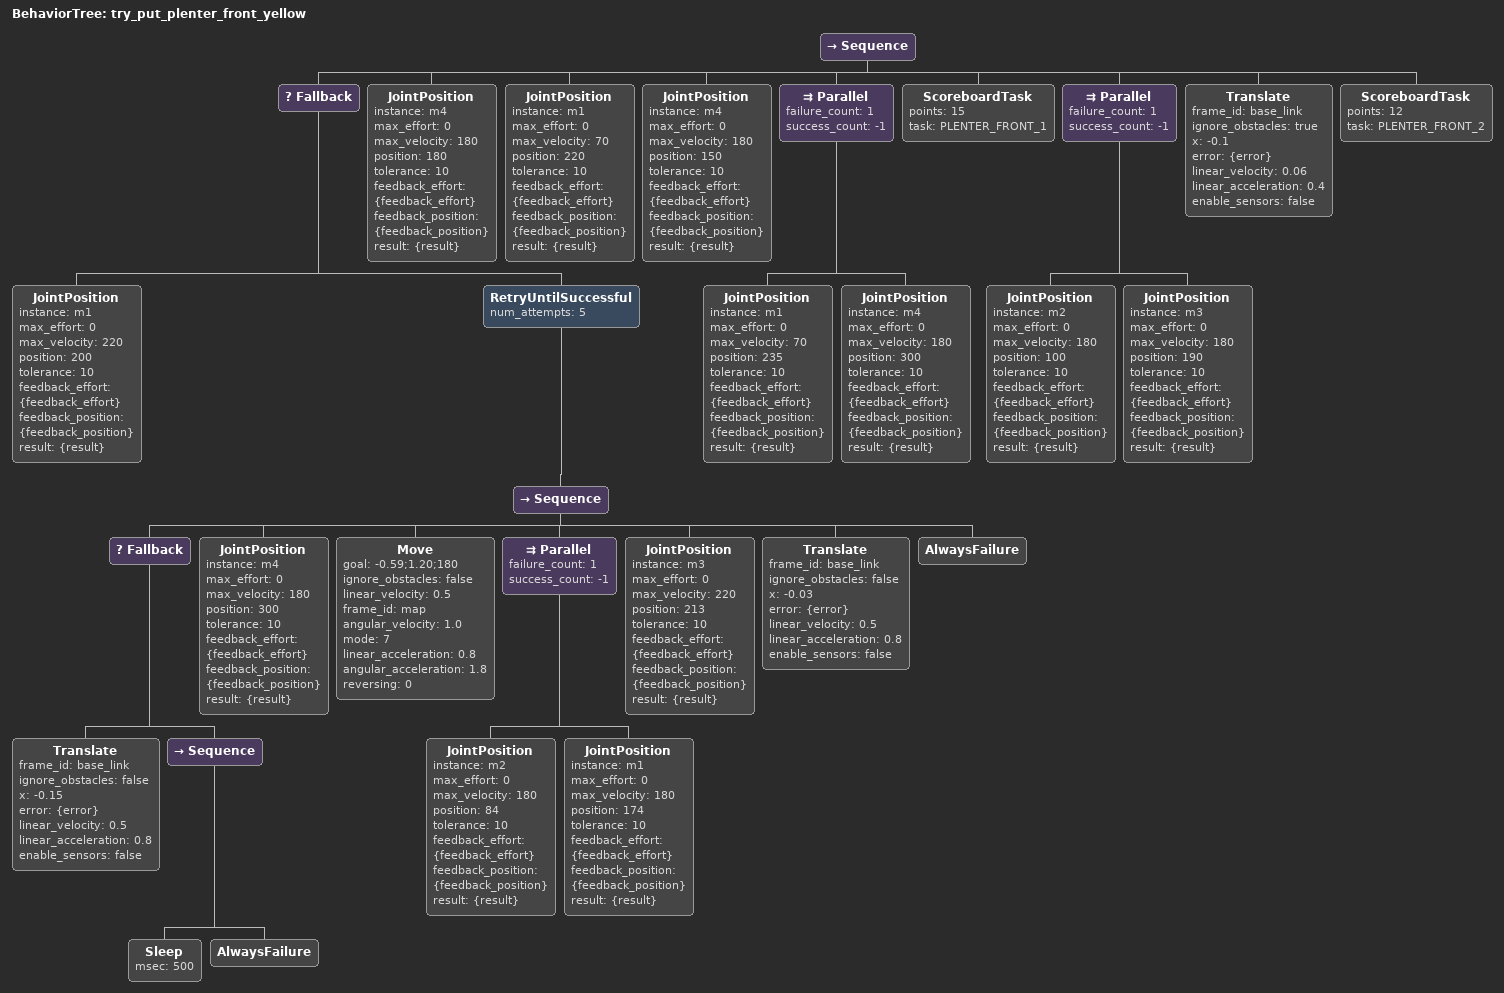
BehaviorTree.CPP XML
<BehaviorTree ID="try_put_plenter_front_yellow">
  <Sequence>
    <Fallback>
      <JointPosition instance="m1" max_effort="0" max_velocity="220" position="200" tolerance="10" feedback_effort="{feedback_effort}" feedback_position="{feedback_position}" result="{result}"/>
      <RetryUntilSuccessful num_attempts="5">
        <Sequence>
          <Fallback>
            <Translate frame_id="base_link" ignore_obstacles="false" x="-0.15" error="{error}" linear_velocity="0.5" linear_acceleration="0.8" enable_sensors="false"/>
            <Sequence>
              <Sleep msec="500"/>
              <AlwaysFailure/>
            </Sequence>
          </Fallback>
          <JointPosition instance="m4" max_effort="0" max_velocity="180" position="300" tolerance="10" feedback_effort="{feedback_effort}" feedback_position="{feedback_position}" result="{result}"/>
          <Move goal="-0.59;1.20;180" ignore_obstacles="false" linear_velocity="0.5" frame_id="map" angular_velocity="1.0" mode="7" linear_acceleration="0.8" angular_acceleration="1.8" reversing="0"/>
          <Parallel failure_count="1" success_count="-1">
            <JointPosition instance="m2" max_effort="0" max_velocity="180" position="84" tolerance="10" feedback_effort="{feedback_effort}" feedback_position="{feedback_position}" result="{result}"/>
            <JointPosition instance="m1" max_effort="0" max_velocity="180" position="174" tolerance="10" feedback_effort="{feedback_effort}" feedback_position="{feedback_position}" result="{result}"/>
          </Parallel>
          <JointPosition instance="m3" max_effort="0" max_velocity="220" position="213" tolerance="10" feedback_effort="{feedback_effort}" feedback_position="{feedback_position}" result="{result}"/>
          <Translate frame_id="base_link" ignore_obstacles="false" x="-0.03" error="{error}" linear_velocity="0.5" linear_acceleration="0.8" enable_sensors="false"/>
          <AlwaysFailure/>
        </Sequence>
      </RetryUntilSuccessful>
    </Fallback>
    <JointPosition instance="m4" max_effort="0" max_velocity="180" position="180" tolerance="10" feedback_effort="{feedback_effort}" feedback_position="{feedback_position}" result="{result}"/>
    <JointPosition instance="m1" max_effort="0" max_velocity="70" position="220" tolerance="10" feedback_effort="{feedback_effort}" feedback_position="{feedback_position}" result="{result}"/>
    <JointPosition instance="m4" max_effort="0" max_velocity="180" position="150" tolerance="10" feedback_effort="{feedback_effort}" feedback_position="{feedback_position}" result="{result}"/>
    <Parallel failure_count="1" success_count="-1">
      <JointPosition instance="m1" max_effort="0" max_velocity="70" position="235" tolerance="10" feedback_effort="{feedback_effort}" feedback_position="{feedback_position}" result="{result}"/>
      <JointPosition instance="m4" max_effort="0" max_velocity="180" position="300" tolerance="10" feedback_effort="{feedback_effort}" feedback_position="{feedback_position}" result="{result}"/>
    </Parallel>
    <ScoreboardTask points="15" task="PLENTER_FRONT_1"/>
    <Parallel failure_count="1" success_count="-1">
      <JointPosition instance="m2" max_effort="0" max_velocity="180" position="100" tolerance="10" feedback_effort="{feedback_effort}" feedback_position="{feedback_position}" result="{result}"/>
      <JointPosition instance="m3" max_effort="0" max_velocity="180" position="190" tolerance="10" feedback_effort="{feedback_effort}" feedback_position="{feedback_position}" result="{result}"/>
    </Parallel>
    <Translate frame_id="base_link" ignore_obstacles="true" x="-0.1" error="{error}" linear_velocity="0.06" linear_acceleration="0.4" enable_sensors="false"/>
    <ScoreboardTask points="12" task="PLENTER_FRONT_2"/>
  </Sequence>
</BehaviorTree>
